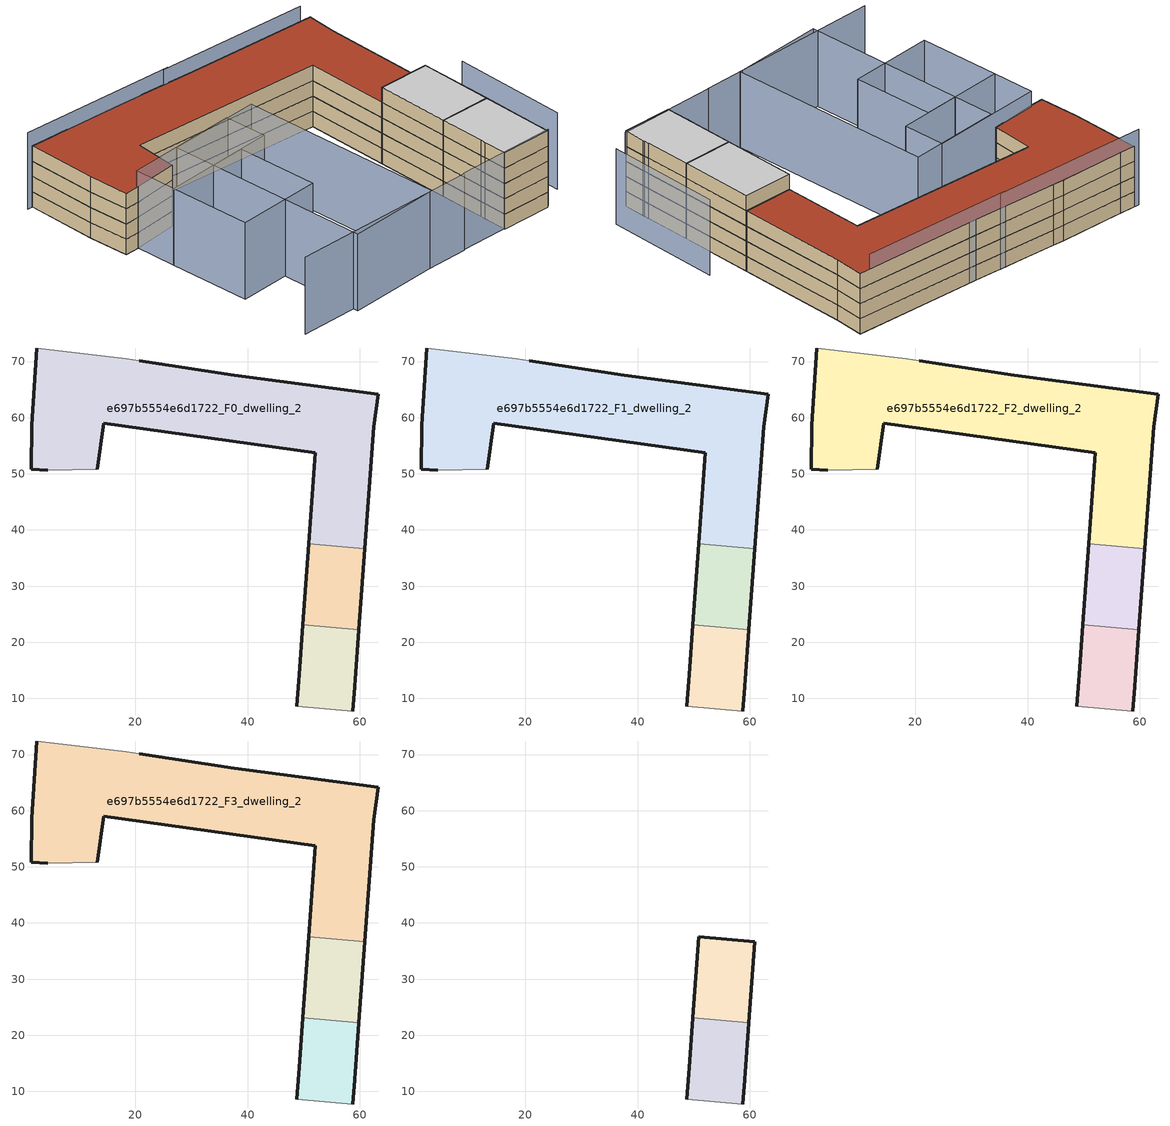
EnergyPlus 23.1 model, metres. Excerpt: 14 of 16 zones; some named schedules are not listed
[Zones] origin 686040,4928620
e697b5554e6d1722_F0_dwelling_0
 floor ground (EU_floor_Construction): 58.72,7.76 59.04,12.04 59.05,12.29 59.06,12.34 59.12,13.23 59.13,13.28 59.79,22.21 49.83,23.1 49.17,14.17 49.17,14.12 49.1,13.23 49.1,13.18 48.77,8.65 z0
 wall outside (EU_wall_Construction): 59.79,22.21 59.13,13.28 59.12,13.23 59.06,12.34 59.05,12.29 59.04,12.04 58.72,7.76 / 48.77,8.65 49.1,13.18 49.1,13.23 49.17,14.12 49.17,14.17 49.83,23.1 z0:3
 wall adiabatic (EU_wall_Construction): 58.72,7.76 48.77,8.65 z0:3
 wall to e697b5554e6d1722_F0_dwelling_1 (EU_wall_Construction): 49.83,23.1 59.79,22.21 z0:3
e697b5554e6d1722_F0_dwelling_1
 floor ground (EU_floor_Construction): 59.79,22.21 60.85,36.65 50.88,37.54 49.83,23.1 z0
 wall outside (EU_wall_Construction): 60.85,36.65 59.79,22.21 / 49.83,23.1 50.88,37.54 z0:3
 wall to e697b5554e6d1722_F0_dwelling_2 (EU_wall_Construction): 50.88,37.54 60.85,36.65 z0:3
e697b5554e6d1722_F0_dwelling_2
 floor ground (EU_floor_Construction): 60.85,36.65 62.45,58.34 63.24,64.17 37.62,67.61 20.64,70.16 18.35,70.51 5.53,71.99 2.45,72.42 1.5,58.65 1.46,50.83 4.36,50.66 13.22,50.85 14.35,59.02 52.07,53.79 50.88,37.54 z0
 wall outside (EU_wall_Construction): 4.36,50.66 1.46,50.83 1.5,58.65 2.45,72.42 / 20.64,70.16 37.62,67.61 63.24,64.17 62.45,58.34 60.85,36.65 / 50.88,37.54 52.07,53.79 14.35,59.02 13.22,50.85 z0:3
 wall adiabatic (EU_wall_Construction): 13.22,50.85 4.36,50.66 / 2.45,72.42 5.53,71.99 18.35,70.51 20.64,70.16 z0:3
e697b5554e6d1722_F1_dwelling_0
 floor to e697b5554e6d1722_F0_dwelling_0 (EU_floor_Construction): 58.72,7.76 59.04,12.04 59.05,12.29 59.06,12.34 59.12,13.23 59.13,13.28 59.79,22.21 49.83,23.1 49.17,14.17 49.17,14.12 49.1,13.23 49.1,13.18 48.77,8.65 z3
 wall outside (EU_wall_Construction): 59.79,22.21 59.13,13.28 59.12,13.23 59.06,12.34 59.05,12.29 59.04,12.04 58.72,7.76 / 48.77,8.65 49.1,13.18 49.1,13.23 49.17,14.12 49.17,14.17 49.83,23.1 z3:6
 wall adiabatic (EU_wall_Construction): 58.72,7.76 48.77,8.65 z3:6
 wall to e697b5554e6d1722_F1_dwelling_1 (EU_wall_Construction): 49.83,23.1 59.79,22.21 z3:6
e697b5554e6d1722_F1_dwelling_1
 floor to e697b5554e6d1722_F0_dwelling_1 (EU_floor_Construction): 59.79,22.21 60.85,36.65 50.88,37.54 49.83,23.1 z3
 wall outside (EU_wall_Construction): 60.85,36.65 59.79,22.21 / 49.83,23.1 50.88,37.54 z3:6
 wall to e697b5554e6d1722_F1_dwelling_2 (EU_wall_Construction): 50.88,37.54 60.85,36.65 z3:6
e697b5554e6d1722_F1_dwelling_2
 floor to e697b5554e6d1722_F0_dwelling_2 (EU_floor_Construction): 60.85,36.65 62.45,58.34 63.24,64.17 37.62,67.61 20.64,70.16 18.35,70.51 5.53,71.99 2.45,72.42 1.5,58.65 1.46,50.83 4.36,50.66 13.22,50.85 14.35,59.02 52.07,53.79 50.88,37.54 z3
 wall outside (EU_wall_Construction): 4.36,50.66 1.46,50.83 1.5,58.65 2.45,72.42 / 20.64,70.16 37.62,67.61 63.24,64.17 62.45,58.34 60.85,36.65 / 50.88,37.54 52.07,53.79 14.35,59.02 13.22,50.85 z3:6
 wall adiabatic (EU_wall_Construction): 13.22,50.85 4.36,50.66 / 2.45,72.42 5.53,71.99 18.35,70.51 20.64,70.16 z3:6
e697b5554e6d1722_F2_dwelling_0
 floor to e697b5554e6d1722_F1_dwelling_0 (EU_floor_Construction): 58.72,7.76 59.04,12.04 59.05,12.29 59.06,12.34 59.12,13.23 59.13,13.28 59.79,22.21 49.83,23.1 49.17,14.17 49.17,14.12 49.1,13.23 49.1,13.18 48.77,8.65 z6
 wall outside (EU_wall_Construction): 59.79,22.21 59.13,13.28 59.12,13.23 59.06,12.34 59.05,12.29 59.04,12.04 58.72,7.76 / 48.77,8.65 49.1,13.18 49.1,13.23 49.17,14.12 49.17,14.17 49.83,23.1 z6:9
 wall adiabatic (EU_wall_Construction): 58.72,7.76 48.77,8.65 z6:9
 wall to e697b5554e6d1722_F2_dwelling_1 (EU_wall_Construction): 49.83,23.1 59.79,22.21 z6:9
e697b5554e6d1722_F2_dwelling_1
 floor to e697b5554e6d1722_F1_dwelling_1 (EU_floor_Construction): 59.79,22.21 60.85,36.65 50.88,37.54 49.83,23.1 z6
 wall outside (EU_wall_Construction): 60.85,36.65 59.79,22.21 / 49.83,23.1 50.88,37.54 z6:9
 wall to e697b5554e6d1722_F2_dwelling_2 (EU_wall_Construction): 50.88,37.54 60.85,36.65 z6:9
e697b5554e6d1722_F2_dwelling_2
 floor to e697b5554e6d1722_F1_dwelling_2 (EU_floor_Construction): 60.85,36.65 62.45,58.34 63.24,64.17 37.62,67.61 20.64,70.16 18.35,70.51 5.53,71.99 2.45,72.42 1.5,58.65 1.46,50.83 4.36,50.66 13.22,50.85 14.35,59.02 52.07,53.79 50.88,37.54 z6
 wall outside (EU_wall_Construction): 4.36,50.66 1.46,50.83 1.5,58.65 2.45,72.42 / 20.64,70.16 37.62,67.61 63.24,64.17 62.45,58.34 60.85,36.65 / 50.88,37.54 52.07,53.79 14.35,59.02 13.22,50.85 z6:9
 wall adiabatic (EU_wall_Construction): 13.22,50.85 4.36,50.66 / 2.45,72.42 5.53,71.99 18.35,70.51 20.64,70.16 z6:9
e697b5554e6d1722_F3_dwelling_0
 floor to e697b5554e6d1722_F2_dwelling_0 (EU_floor_Construction): 58.72,7.76 59.04,12.04 59.05,12.29 59.06,12.34 59.12,13.23 59.13,13.28 59.79,22.21 49.83,23.1 49.17,14.17 49.17,14.12 49.1,13.23 49.1,13.18 48.77,8.65 z9
 wall outside (EU_wall_Construction): 59.79,22.21 59.13,13.28 59.12,13.23 59.06,12.34 59.05,12.29 59.04,12.04 58.72,7.76 / 48.77,8.65 49.1,13.18 49.1,13.23 49.17,14.12 49.17,14.17 49.83,23.1 z9:12
 wall adiabatic (EU_wall_Construction): 58.72,7.76 48.77,8.65 z9:12
 wall to e697b5554e6d1722_F3_dwelling_1 (EU_wall_Construction): 49.83,23.1 59.79,22.21 z9:12
e697b5554e6d1722_F3_dwelling_1
 floor to e697b5554e6d1722_F2_dwelling_1 (EU_floor_Construction): 59.79,22.21 60.85,36.65 50.88,37.54 49.83,23.1 z9
 wall outside (EU_wall_Construction): 60.85,36.65 59.79,22.21 / 49.83,23.1 50.88,37.54 z9:12
 wall to e697b5554e6d1722_F3_dwelling_2 (EU_wall_Construction): 50.88,37.54 60.85,36.65 z9:12
e697b5554e6d1722_F3_dwelling_2
 floor to e697b5554e6d1722_F2_dwelling_2 (EU_floor_Construction): 60.85,36.65 62.45,58.34 63.24,64.17 37.62,67.61 20.64,70.16 18.35,70.51 5.53,71.99 2.45,72.42 1.5,58.65 1.46,50.83 4.36,50.66 13.22,50.85 14.35,59.02 52.07,53.79 50.88,37.54 z9
 wall outside (EU_wall_Construction): 4.36,50.66 1.46,50.83 1.5,58.65 2.45,72.42 / 20.64,70.16 37.62,67.61 63.24,64.17 62.45,58.34 60.85,36.65 / 50.88,37.54 52.07,53.79 14.35,59.02 13.22,50.85 z9:12
 wall adiabatic (EU_wall_Construction): 13.22,50.85 4.36,50.66 / 2.45,72.42 5.53,71.99 18.35,70.51 20.64,70.16 z9:12
 roof outside (EU_roof_Construction): 63.24,64.17 62.45,58.34 60.85,36.65 50.88,37.54 52.07,53.79 14.35,59.02 13.22,50.85 4.36,50.66 1.46,50.83 1.5,58.65 2.45,72.42 5.53,71.99 18.35,70.51 20.64,70.16 37.62,67.61 z12
e697b5554e6d1722_F4_dwelling_0
 floor to e697b5554e6d1722_F3_dwelling_0 (EU_floor_Construction): 58.72,7.76 59.04,12.04 59.05,12.29 59.06,12.34 59.12,13.23 59.13,13.28 59.79,22.21 49.83,23.1 49.17,14.17 49.17,14.12 49.1,13.23 49.1,13.18 48.77,8.65 z12
 wall outside (EU_wall_Construction): 59.79,22.21 59.13,13.28 59.12,13.23 59.06,12.34 59.05,12.29 59.04,12.04 58.72,7.76 / 48.77,8.65 49.1,13.18 49.1,13.23 49.17,14.12 49.17,14.17 49.83,23.1 z12:15
 wall adiabatic (EU_wall_Construction): 58.72,7.76 48.77,8.65 z12:15
 wall to e697b5554e6d1722_F4_dwelling_1 (EU_wall_Construction): 49.83,23.1 59.79,22.21 z12:15
 ceiling to e697b5554e6d1722_F5_dwelling_0 (EU_floor_Construction): 59.79,22.21 59.13,13.28 59.12,13.23 59.06,12.34 59.05,12.29 59.04,12.04 58.72,7.76 48.77,8.65 49.1,13.18 49.1,13.23 49.17,14.12 49.17,14.17 49.83,23.1 z15
e697b5554e6d1722_F4_dwelling_1
 floor to e697b5554e6d1722_F3_dwelling_1 (EU_floor_Construction): 59.79,22.21 60.85,36.65 50.88,37.54 49.83,23.1 z12
 wall outside (EU_wall_Construction): 49.83,23.1 50.88,37.54 60.85,36.65 59.79,22.21 z12:15
 ceiling to e697b5554e6d1722_F5_dwelling_1 (EU_floor_Construction): 60.85,36.65 59.79,22.21 49.83,23.1 50.88,37.54 z15
shading: 39.51,9.51 59.14,8.01 / 2.36,12.05 39.48,9.39 / 64,10.32 65.85,32.85 / 61.13,64.45 31.16,68.47 / 32.15,68.44 1.5,72.52 / 32.57,50.41 31.9,9.97 / 31.9,9.97 13.53,10.27 / 13.53,10.27 14.2,50.71 / 14.2,50.71 32.57,50.41 / 3.93,26.71 4.21,42.72 / 4.21,42.72 20.92,42.42 / 20.92,42.42 20.63,26.41 / 20.63,26.41 3.93,26.71 / 26.61,42.35 4.22,42.69 / 4.22,42.69 4.35,50.98 / 4.35,50.98 26.74,50.64 / 26.74,50.64 26.61,42.35 z0:15
[Building]
EU S2 Campaign: North Axis=0; Terrain=City; Solar Distribution=FullExterior
[Site:Location]
Bologna: Latitude=44.5; Longitude=11.25; Time Zone=1; Elevation=37
[SizingPeriod:WeatherFileDays]
AnnualSizingPeriod: Begin Month=1; Begin Day of Month=1; End Month=12; End Day of Month=31; Day of Week for Start Day=Monday; Use Weather File Daylight Saving Period=No; Use Weather File Rain and Snow Indicators=No
[MATERIAL]
EU_InternalMass_Material: Roughness=MediumRough; Thickness=0.1; Conductivity=1; Density=1800; Specific Heat=900; Thermal Absorptance=0.9; Solar Absorptance=0.7; Visible Absorptance=0.7
[MATERIAL:NOMASS] Roughness=MediumRough; Thermal Absorptance=0.9; Solar Absorptance=0.7; Visible Absorptance=0.7
Name | Thermal Resistance
EU_wall_NoMass | 0.905828
EU_roof_NoMass | 0.37593
EU_floor_NoMass | 0.67114
[CONSTRUCTION]
EU_wall_Construction: EU_wall_NoMass
EU_roof_Construction: EU_roof_NoMass
EU_floor_Construction: EU_floor_NoMass
EU_InternalMass_Construction: EU_InternalMass_Material
[ZONE] Type=1; Multiplier=1; Ceiling Height=autocalculate; Floor Area=autocalculate; Part of Total Floor Area=Yes
Name | Volume
e697b5554e6d1722_F0_dwelling_0 | 434.542
e697b5554e6d1722_F1_dwelling_0; e697b5554e6d1722_F2_dwelling_0; e697b5554e6d1722_F3_dwelling_0; e697b5554e6d1722_F4_dwelling_0 | 434.541
e697b5554e6d1722_F0_dwelling_1; e697b5554e6d1722_F1_dwelling_1; e697b5554e6d1722_F2_dwelling_1; e697b5554e6d1722_F3_dwelling_1; e697b5554e6d1722_F4_dwelling_1 | 434.414
e697b5554e6d1722_F0_dwelling_2; e697b5554e6d1722_F1_dwelling_2; e697b5554e6d1722_F2_dwelling_2; e697b5554e6d1722_F3_dwelling_2 | 2977.26
[INTERNALMASS] Construction=EU_InternalMass_Construction
Name | Zone or ZoneList | Surface Area
e697b5554e6d1722_F0_dwelling_0_EU_InternalMass | e697b5554e6d1722_F0_dwelling_0 | 144.841
e697b5554e6d1722_F0_dwelling_1_EU_InternalMass | e697b5554e6d1722_F0_dwelling_1 | 144.803
e697b5554e6d1722_F0_dwelling_2_EU_InternalMass | e697b5554e6d1722_F0_dwelling_2 | 992.423
e697b5554e6d1722_F1_dwelling_0_EU_InternalMass | e697b5554e6d1722_F1_dwelling_0 | 144.841
e697b5554e6d1722_F1_dwelling_1_EU_InternalMass | e697b5554e6d1722_F1_dwelling_1 | 144.803
e697b5554e6d1722_F1_dwelling_2_EU_InternalMass | e697b5554e6d1722_F1_dwelling_2 | 992.423
e697b5554e6d1722_F2_dwelling_0_EU_InternalMass | e697b5554e6d1722_F2_dwelling_0 | 144.841
e697b5554e6d1722_F2_dwelling_1_EU_InternalMass | e697b5554e6d1722_F2_dwelling_1 | 144.803
e697b5554e6d1722_F2_dwelling_2_EU_InternalMass | e697b5554e6d1722_F2_dwelling_2 | 992.423
e697b5554e6d1722_F3_dwelling_0_EU_InternalMass | e697b5554e6d1722_F3_dwelling_0 | 144.841
e697b5554e6d1722_F3_dwelling_1_EU_InternalMass | e697b5554e6d1722_F3_dwelling_1 | 144.803
e697b5554e6d1722_F3_dwelling_2_EU_InternalMass | e697b5554e6d1722_F3_dwelling_2 | 992.423
e697b5554e6d1722_F4_dwelling_0_EU_InternalMass | e697b5554e6d1722_F4_dwelling_0 | 437.004
e697b5554e6d1722_F4_dwelling_1_EU_InternalMass | e697b5554e6d1722_F4_dwelling_1 | 845.063
[OTHEREQUIPMENT] Fuel Type=Electricity; Design Level Calculation Method=Watts/Area; Power per Zone Floor Area=1; Fraction Latent=0; Fraction Radiant=0; Fraction Lost=0; Carbon Dioxide Generation Rate=0; EndUse Subcategory=EU_Step8_InternalGains
Name | Zone or ZoneList or Space or SpaceList | Schedule
EU_Step8_InternalGain_e697b5554e6d1722_F0_dwelling_0_f000 | e697b5554e6d1722_F0_dwelling_0 | EU_Step8_GainSchedule_e697b5554e6d1722_F0_dwelling_0_f000
EU_Step8_InternalGain_e697b5554e6d1722_F0_dwelling_1_f000 | e697b5554e6d1722_F0_dwelling_1 | EU_Step8_GainSchedule_e697b5554e6d1722_F0_dwelling_1_f000
EU_Step8_InternalGain_e697b5554e6d1722_F0_dwelling_2_f000 | e697b5554e6d1722_F0_dwelling_2 | EU_Step8_GainSchedule_e697b5554e6d1722_F0_dwelling_2_f000
EU_Step8_InternalGain_e697b5554e6d1722_F1_dwelling_0_f000 | e697b5554e6d1722_F1_dwelling_0 | EU_Step8_GainSchedule_e697b5554e6d1722_F1_dwelling_0_f000
EU_Step8_InternalGain_e697b5554e6d1722_F1_dwelling_1_f000 | e697b5554e6d1722_F1_dwelling_1 | EU_Step8_GainSchedule_e697b5554e6d1722_F1_dwelling_1_f000
EU_Step8_InternalGain_e697b5554e6d1722_F1_dwelling_2_f000 | e697b5554e6d1722_F1_dwelling_2 | EU_Step8_GainSchedule_e697b5554e6d1722_F1_dwelling_2_f000
EU_Step8_InternalGain_e697b5554e6d1722_F2_dwelling_0_f000 | e697b5554e6d1722_F2_dwelling_0 | EU_Step8_GainSchedule_e697b5554e6d1722_F2_dwelling_0_f000
EU_Step8_InternalGain_e697b5554e6d1722_F2_dwelling_1_f000 | e697b5554e6d1722_F2_dwelling_1 | EU_Step8_GainSchedule_e697b5554e6d1722_F2_dwelling_1_f000
EU_Step8_InternalGain_e697b5554e6d1722_F2_dwelling_2_f000 | e697b5554e6d1722_F2_dwelling_2 | EU_Step8_GainSchedule_e697b5554e6d1722_F2_dwelling_2_f000
EU_Step8_InternalGain_e697b5554e6d1722_F3_dwelling_0_f000 | e697b5554e6d1722_F3_dwelling_0 | EU_Step8_GainSchedule_e697b5554e6d1722_F3_dwelling_0_f000
EU_Step8_InternalGain_e697b5554e6d1722_F3_dwelling_1_f000 | e697b5554e6d1722_F3_dwelling_1 | EU_Step8_GainSchedule_e697b5554e6d1722_F3_dwelling_1_f000
EU_Step8_InternalGain_e697b5554e6d1722_F3_dwelling_2_f000 | e697b5554e6d1722_F3_dwelling_2 | EU_Step8_GainSchedule_e697b5554e6d1722_F3_dwelling_2_f000
EU_Step8_InternalGain_e697b5554e6d1722_F4_dwelling_0_f000 | e697b5554e6d1722_F4_dwelling_0 | EU_Step8_GainSchedule_e697b5554e6d1722_F4_dwelling_0_f000
EU_Step8_InternalGain_e697b5554e6d1722_F4_dwelling_1_f000 | e697b5554e6d1722_F4_dwelling_1 | EU_Step8_GainSchedule_e697b5554e6d1722_F4_dwelling_1_f000
[ZONEVENTILATION:DESIGNFLOWRATE] Schedule=EU_AlwaysOn; Design Flow Rate Calculation Method=AirChanges/Hour; Air Changes per Hour=0.73129; Ventilation Type=Natural; Fan Pressure Rise=0; Fan Total Efficiency=1; Constant Term Coefficient=1; Temperature Term Coefficient=0; Velocity Term Coefficient=0; Velocity Squared Term Coefficient=0; Minimum Indoor Temperature=-100; Maximum Indoor Temperature=100; Delta Temperature=-100; Minimum Outdoor Temperature=-100; Maximum Outdoor Temperature=100; Maximum Wind Speed=40
Name | Zone or ZoneList or Space or SpaceList
EU_ConstantAir_e697b5554e6d1722_F0_dwelling_0 | e697b5554e6d1722_F0_dwelling_0
EU_ConstantAir_e697b5554e6d1722_F0_dwelling_1 | e697b5554e6d1722_F0_dwelling_1
EU_ConstantAir_e697b5554e6d1722_F0_dwelling_2 | e697b5554e6d1722_F0_dwelling_2
EU_ConstantAir_e697b5554e6d1722_F1_dwelling_0 | e697b5554e6d1722_F1_dwelling_0
EU_ConstantAir_e697b5554e6d1722_F1_dwelling_1 | e697b5554e6d1722_F1_dwelling_1
EU_ConstantAir_e697b5554e6d1722_F1_dwelling_2 | e697b5554e6d1722_F1_dwelling_2
EU_ConstantAir_e697b5554e6d1722_F2_dwelling_0 | e697b5554e6d1722_F2_dwelling_0
EU_ConstantAir_e697b5554e6d1722_F2_dwelling_1 | e697b5554e6d1722_F2_dwelling_1
EU_ConstantAir_e697b5554e6d1722_F2_dwelling_2 | e697b5554e6d1722_F2_dwelling_2
EU_ConstantAir_e697b5554e6d1722_F3_dwelling_0 | e697b5554e6d1722_F3_dwelling_0
EU_ConstantAir_e697b5554e6d1722_F3_dwelling_1 | e697b5554e6d1722_F3_dwelling_1
EU_ConstantAir_e697b5554e6d1722_F3_dwelling_2 | e697b5554e6d1722_F3_dwelling_2
EU_ConstantAir_e697b5554e6d1722_F4_dwelling_0 | e697b5554e6d1722_F4_dwelling_0
EU_ConstantAir_e697b5554e6d1722_F4_dwelling_1 | e697b5554e6d1722_F4_dwelling_1
[HVACTEMPLATE:THERMOSTAT] Constant Heating Setpoint=20; Constant Cooling Setpoint=50
EU_HeatOnly_e697b5554e6d1722_F0_dwelling_0; EU_HeatOnly_e697b5554e6d1722_F0_dwelling_1; EU_HeatOnly_e697b5554e6d1722_F0_dwelling_2; EU_HeatOnly_e697b5554e6d1722_F1_dwelling_0; EU_HeatOnly_e697b5554e6d1722_F1_dwelling_1; EU_HeatOnly_e697b5554e6d1722_F1_dwelling_2; EU_HeatOnly_e697b5554e6d1722_F2_dwelling_0; EU_HeatOnly_e697b5554e6d1722_F2_dwelling_1; EU_HeatOnly_e697b5554e6d1722_F2_dwelling_2; EU_HeatOnly_e697b5554e6d1722_F3_dwelling_0; EU_HeatOnly_e697b5554e6d1722_F3_dwelling_1; EU_HeatOnly_e697b5554e6d1722_F3_dwelling_2; EU_HeatOnly_e697b5554e6d1722_F4_dwelling_0; EU_HeatOnly_e697b5554e6d1722_F4_dwelling_1; EU_HeatOnly_e697b5554e6d1722_F5_dwelling_0; EU_HeatOnly_e697b5554e6d1722_F5_dwelling_1
[HVACTEMPLATE:ZONE:IDEALLOADSAIRSYSTEM] System Availability Schedule=EU_AlwaysOn; Maximum Heating Supply Air Temperature=50; Minimum Cooling Supply Air Temperature=13; Maximum Heating Supply Air Humidity Ratio=0.0156; Minimum Cooling Supply Air Humidity Ratio=0.0077; Heating Limit=NoLimit; Cooling Limit=NoLimit; Heating Availability Schedule=EU_AlwaysOn; Cooling Availability Schedule=EU_CoolingOff; Dehumidification Control Type=ConstantSensibleHeatRatio; Cooling Sensible Heat Ratio=0.7; Dehumidification Setpoint=60; Humidification Control Type=None; Humidification Setpoint=30; Outdoor Air Method=None; Outdoor Air Flow Rate per Person=0.00944; Outdoor Air Flow Rate per Zone Floor Area=0; Outdoor Air Flow Rate per Zone=0; Demand Controlled Ventilation Type=None; Outdoor Air Economizer Type=NoEconomizer; Heat Recovery Type=None; Sensible Heat Recovery Effectiveness=0.7; Latent Heat Recovery Effectiveness=0.65
Name | Template Thermostat
e697b5554e6d1722_F0_dwelling_0 | EU_HeatOnly_e697b5554e6d1722_F0_dwelling_0
e697b5554e6d1722_F0_dwelling_1 | EU_HeatOnly_e697b5554e6d1722_F0_dwelling_1
e697b5554e6d1722_F0_dwelling_2 | EU_HeatOnly_e697b5554e6d1722_F0_dwelling_2
e697b5554e6d1722_F1_dwelling_0 | EU_HeatOnly_e697b5554e6d1722_F1_dwelling_0
e697b5554e6d1722_F1_dwelling_1 | EU_HeatOnly_e697b5554e6d1722_F1_dwelling_1
e697b5554e6d1722_F1_dwelling_2 | EU_HeatOnly_e697b5554e6d1722_F1_dwelling_2
e697b5554e6d1722_F2_dwelling_0 | EU_HeatOnly_e697b5554e6d1722_F2_dwelling_0
e697b5554e6d1722_F2_dwelling_1 | EU_HeatOnly_e697b5554e6d1722_F2_dwelling_1
e697b5554e6d1722_F2_dwelling_2 | EU_HeatOnly_e697b5554e6d1722_F2_dwelling_2
e697b5554e6d1722_F3_dwelling_0 | EU_HeatOnly_e697b5554e6d1722_F3_dwelling_0
e697b5554e6d1722_F3_dwelling_1 | EU_HeatOnly_e697b5554e6d1722_F3_dwelling_1
e697b5554e6d1722_F3_dwelling_2 | EU_HeatOnly_e697b5554e6d1722_F3_dwelling_2
e697b5554e6d1722_F4_dwelling_0 | EU_HeatOnly_e697b5554e6d1722_F4_dwelling_0
